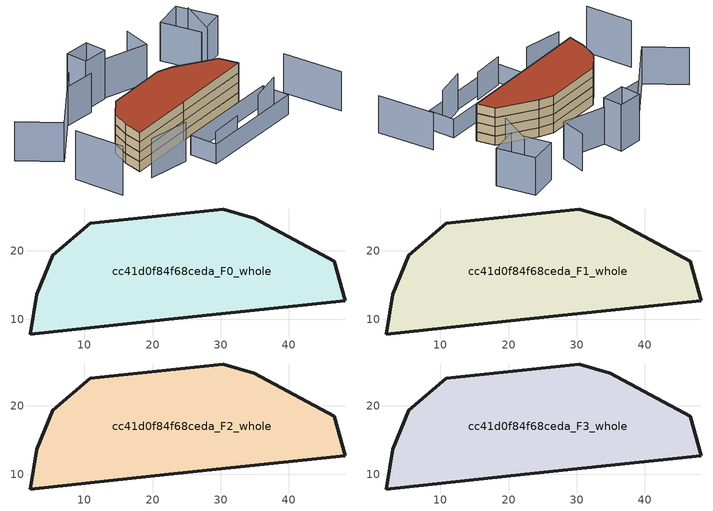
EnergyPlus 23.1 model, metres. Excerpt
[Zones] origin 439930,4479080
cc41d0f84f68ceda_F0_whole
 floor ground (EU_floor_Construction): 48.24,12.71 46.68,18.49 34.93,24.77 30.33,26.16 10.89,24.05 5.33,19.41 3.05,13.66 2.08,7.82 22.39,9.98 z0
 wall outside (EU_wall_Construction): 5.33,19.41 10.89,24.05 30.33,26.16 34.93,24.77 46.68,18.49 48.24,12.71 22.39,9.98 2.08,7.82 3.05,13.66 5.33,19.41 z0:3
cc41d0f84f68ceda_F1_whole
 floor to cc41d0f84f68ceda_F0_whole (EU_floor_Construction): 48.24,12.71 46.68,18.49 34.93,24.77 30.33,26.16 10.89,24.05 5.33,19.41 3.05,13.66 2.08,7.82 22.39,9.98 z3
 wall outside (EU_wall_Construction): 5.33,19.41 10.89,24.05 30.33,26.16 34.93,24.77 46.68,18.49 48.24,12.71 22.39,9.98 2.08,7.82 3.05,13.66 5.33,19.41 z3:6
cc41d0f84f68ceda_F2_whole
 floor to cc41d0f84f68ceda_F1_whole (EU_floor_Construction): 48.24,12.71 46.68,18.49 34.93,24.77 30.33,26.16 10.89,24.05 5.33,19.41 3.05,13.66 2.08,7.82 22.39,9.98 z6
 wall outside (EU_wall_Construction): 5.33,19.41 10.89,24.05 30.33,26.16 34.93,24.77 46.68,18.49 48.24,12.71 22.39,9.98 2.08,7.82 3.05,13.66 5.33,19.41 z6:9
cc41d0f84f68ceda_F3_whole
 floor to cc41d0f84f68ceda_F2_whole (EU_floor_Construction): 48.24,12.71 46.68,18.49 34.93,24.77 30.33,26.16 10.89,24.05 5.33,19.41 3.05,13.66 2.08,7.82 22.39,9.98 z9
 wall outside (EU_wall_Construction): 5.33,19.41 10.89,24.05 30.33,26.16 34.93,24.77 46.68,18.49 48.24,12.71 22.39,9.98 2.08,7.82 3.05,13.66 5.33,19.41 z9:12
 roof outside (EU_roof_Construction): 46.68,18.49 48.24,12.71 22.39,9.98 2.08,7.82 3.05,13.66 5.33,19.41 10.89,24.05 30.33,26.16 34.93,24.77 z12
shading: 38.56,-2.59 48.52,0.41 / 62.72,-11.28 59.98,6.82 / 1.72,3.3 14.46,2.31 / 14.43,43.74 -7.07,26.72 / -7.07,26.72 -15.4,37.24 / 41.82,46.63 39.83,38.11 / 39.83,38.11 24.26,41.75 / 18.11,38.92 8.29,38.88 / 54.61,31.22 51.39,43.3 / 51.39,43.3 60.79,45.82 / 60.79,45.82 64.02,33.74 / 64.02,33.74 54.61,31.22 z0:12; 19.74,-3.77 30.16,-2.36 z0:9; 18.86,-4.83 18.07,3.57 / 18.07,3.57 51.09,6.68 / 51.09,6.68 51.88,-1.71 / 51.88,-1.71 18.86,-4.83 z0:6; -12.41,18.18 -10.64,3.02 / 53.16,28 58.22,39.18 / 17.94,47.37 25.94,47.5 / 25.94,47.5 26.05,40.99 / 26.05,40.99 18.05,40.86 / 18.05,40.86 17.94,47.37 z0:15
[Building]
EU S2 Campaign: North Axis=0; Terrain=City; Solar Distribution=FullExterior
[Site:Location]
Madrid: Latitude=40.5; Longitude=-3.5; Time Zone=1; Elevation=609
[SizingPeriod:WeatherFileDays]
AnnualSizingPeriod: Begin Month=1; Begin Day of Month=1; End Month=12; End Day of Month=31; Day of Week for Start Day=Monday; Use Weather File Daylight Saving Period=No; Use Weather File Rain and Snow Indicators=No
[MATERIAL]
EU_InternalMass_Material: Roughness=MediumRough; Thickness=0.1; Conductivity=1; Density=1800; Specific Heat=900; Thermal Absorptance=0.9; Solar Absorptance=0.7; Visible Absorptance=0.7
[MATERIAL:NOMASS] Roughness=MediumRough; Thermal Absorptance=0.9; Solar Absorptance=0.7; Visible Absorptance=0.7
Name | Thermal Resistance
EU_wall_NoMass; EU_roof_NoMass | 2.16768
EU_floor_NoMass | 1.14339
[CONSTRUCTION]
EU_wall_Construction: EU_wall_NoMass
EU_roof_Construction: EU_roof_NoMass
EU_floor_Construction: EU_floor_NoMass
EU_InternalMass_Construction: EU_InternalMass_Material
[ZONE] Type=1; Multiplier=1; Ceiling Height=autocalculate; Volume=1735.09; Floor Area=autocalculate; Part of Total Floor Area=Yes
cc41d0f84f68ceda_F0_whole; cc41d0f84f68ceda_F1_whole; cc41d0f84f68ceda_F2_whole; cc41d0f84f68ceda_F3_whole
[INTERNALMASS] Construction=EU_InternalMass_Construction; Surface Area=560.048
Name | Zone or ZoneList
cc41d0f84f68ceda_F0_whole_EU_InternalMass | cc41d0f84f68ceda_F0_whole
cc41d0f84f68ceda_F1_whole_EU_InternalMass | cc41d0f84f68ceda_F1_whole
cc41d0f84f68ceda_F2_whole_EU_InternalMass | cc41d0f84f68ceda_F2_whole
cc41d0f84f68ceda_F3_whole_EU_InternalMass | cc41d0f84f68ceda_F3_whole
[OTHEREQUIPMENT] Fuel Type=Electricity; Design Level Calculation Method=Watts/Area; Power per Zone Floor Area=1; Fraction Latent=0; Fraction Radiant=0; Fraction Lost=0; Carbon Dioxide Generation Rate=0; EndUse Subcategory=EU_Step8_InternalGains
Name | Zone or ZoneList or Space or SpaceList | Schedule
EU_Step8_InternalGain_cc41d0f84f68ceda_F0_whole_f000 | cc41d0f84f68ceda_F0_whole | EU_Step8_GainSchedule_cc41d0f84f68ceda_F0_whole_f000
EU_Step8_InternalGain_cc41d0f84f68ceda_F1_whole_f000 | cc41d0f84f68ceda_F1_whole | EU_Step8_GainSchedule_cc41d0f84f68ceda_F1_whole_f000
EU_Step8_InternalGain_cc41d0f84f68ceda_F2_whole_f000 | cc41d0f84f68ceda_F2_whole | EU_Step8_GainSchedule_cc41d0f84f68ceda_F2_whole_f000
EU_Step8_InternalGain_cc41d0f84f68ceda_F3_whole_f000 | cc41d0f84f68ceda_F3_whole | EU_Step8_GainSchedule_cc41d0f84f68ceda_F3_whole_f000
[ZONEVENTILATION:DESIGNFLOWRATE] Schedule=EU_AlwaysOn; Design Flow Rate Calculation Method=AirChanges/Hour; Air Changes per Hour=0.480546; Ventilation Type=Natural; Fan Pressure Rise=0; Fan Total Efficiency=1; Constant Term Coefficient=1; Temperature Term Coefficient=0; Velocity Term Coefficient=0; Velocity Squared Term Coefficient=0; Minimum Indoor Temperature=-100; Maximum Indoor Temperature=100; Delta Temperature=-100; Minimum Outdoor Temperature=-100; Maximum Outdoor Temperature=100; Maximum Wind Speed=40
Name | Zone or ZoneList or Space or SpaceList
EU_ConstantAir_cc41d0f84f68ceda_F0_whole | cc41d0f84f68ceda_F0_whole
EU_ConstantAir_cc41d0f84f68ceda_F1_whole | cc41d0f84f68ceda_F1_whole
EU_ConstantAir_cc41d0f84f68ceda_F2_whole | cc41d0f84f68ceda_F2_whole
EU_ConstantAir_cc41d0f84f68ceda_F3_whole | cc41d0f84f68ceda_F3_whole
[HVACTEMPLATE:THERMOSTAT] Constant Heating Setpoint=20; Constant Cooling Setpoint=50
EU_HeatOnly_cc41d0f84f68ceda_F0_whole; EU_HeatOnly_cc41d0f84f68ceda_F1_whole; EU_HeatOnly_cc41d0f84f68ceda_F2_whole; EU_HeatOnly_cc41d0f84f68ceda_F3_whole
[HVACTEMPLATE:ZONE:IDEALLOADSAIRSYSTEM] System Availability Schedule=EU_AlwaysOn; Maximum Heating Supply Air Temperature=50; Minimum Cooling Supply Air Temperature=13; Maximum Heating Supply Air Humidity Ratio=0.0156; Minimum Cooling Supply Air Humidity Ratio=0.0077; Heating Limit=NoLimit; Cooling Limit=NoLimit; Heating Availability Schedule=EU_AlwaysOn; Cooling Availability Schedule=EU_CoolingOff; Dehumidification Control Type=ConstantSensibleHeatRatio; Cooling Sensible Heat Ratio=0.7; Dehumidification Setpoint=60; Humidification Control Type=None; Humidification Setpoint=30; Outdoor Air Method=None; Outdoor Air Flow Rate per Person=0.00944; Outdoor Air Flow Rate per Zone Floor Area=0; Outdoor Air Flow Rate per Zone=0; Demand Controlled Ventilation Type=None; Outdoor Air Economizer Type=NoEconomizer; Heat Recovery Type=None; Sensible Heat Recovery Effectiveness=0.7; Latent Heat Recovery Effectiveness=0.65
Name | Template Thermostat
cc41d0f84f68ceda_F0_whole | EU_HeatOnly_cc41d0f84f68ceda_F0_whole
cc41d0f84f68ceda_F1_whole | EU_HeatOnly_cc41d0f84f68ceda_F1_whole
cc41d0f84f68ceda_F2_whole | EU_HeatOnly_cc41d0f84f68ceda_F2_whole
cc41d0f84f68ceda_F3_whole | EU_HeatOnly_cc41d0f84f68ceda_F3_whole
[SIZING:ZONE] Zone Cooling Design Supply Air Temperature Input Method=SupplyAirTemperature; Zone Cooling Design Supply Air Temperature=13; Zone Heating Design Supply Air Temperature Input Method=SupplyAirTemperature; Zone Heating Design Supply Air Temperature=50; Zone Cooling Design Supply Air Humidity Ratio=0.008; Zone Heating Design Supply Air Humidity Ratio=0.008; Cooling Design Air Flow Method=DesignDay; Cooling Design Air Flow Rate=0; Cooling Minimum Air Flow per Zone Floor Area=0.000762; Cooling Minimum Air Flow=0; Cooling Minimum Air Flow Fraction=0.2; Heating Design Air Flow Method=DesignDay; Heating Design Air Flow Rate=0; Heating Maximum Air Flow per Zone Floor Area=0.002032; Heating Maximum Air Flow=0.141576; Heating Maximum Air Flow Fraction=0.3; Account for Dedicated Outdoor Air System=No; Dedicated Outdoor Air System Control Strategy=NeutralSupplyAir; Dedicated Outdoor Air Low Setpoint Temperature for Design=autosize; Dedicated Outdoor Air High Setpoint Temperature for Design=autosize; Zone Load Sizing Method=Sensible Load Only No Latent Load; Zone Latent Cooling Design Supply Air Humidity Ratio Input Method=HumidityRatioDifference; Zone Cooling Design Supply Air Humidity Ratio Difference=0.005; Zone Latent Heating Design Supply Air Humidity Ratio Input Method=HumidityRatioDifference; Zone Humidification Design Supply Air Humidity Ratio Difference=0.005
cc41d0f84f68ceda_F0_whole; cc41d0f84f68ceda_F1_whole; cc41d0f84f68ceda_F2_whole; cc41d0f84f68ceda_F3_whole
[SCHEDULE:CONSTANT]
Name | Hourly Value
EU_AlwaysOn | 1
EU_CoolingOff | 0
[SCHEDULE:FILE] Column Number=1; Rows to Skip at Top=0; Number of Hours of Data=8760; Column Separator=Comma; Interpolate to Timestep=No; Minutes per Item=60; Adjust Schedule for Daylight Savings=Yes
Name | File
EU_Step8_GainSchedule_cc41d0f84f68ceda_F0_whole_f000 | ../../schedules/cc41d0f84f68ceda/cc41d0f84f68ceda_F0_whole_f000_gain.csv
EU_Step8_GainSchedule_cc41d0f84f68ceda_F1_whole_f000 | ../../schedules/cc41d0f84f68ceda/cc41d0f84f68ceda_F1_whole_f000_gain.csv
EU_Step8_GainSchedule_cc41d0f84f68ceda_F2_whole_f000 | ../../schedules/cc41d0f84f68ceda/cc41d0f84f68ceda_F2_whole_f000_gain.csv
EU_Step8_GainSchedule_cc41d0f84f68ceda_F3_whole_f000 | ../../schedules/cc41d0f84f68ceda/cc41d0f84f68ceda_F3_whole_f000_gain.csv
